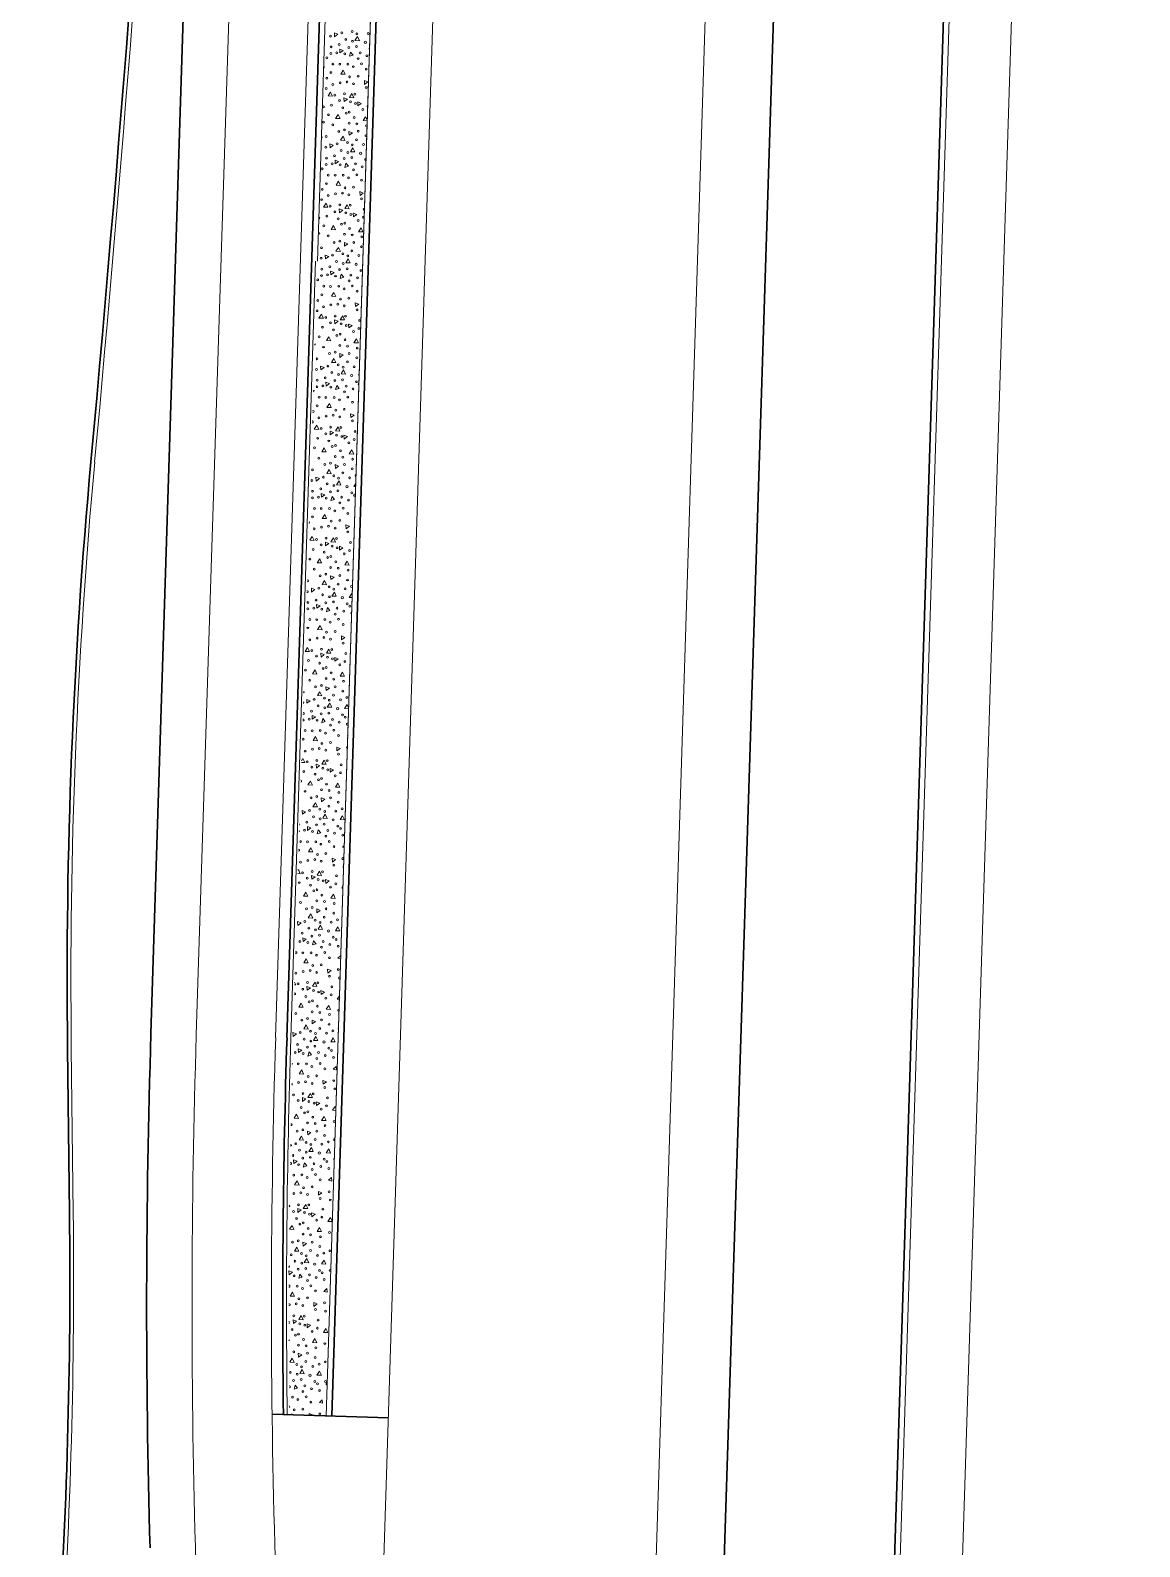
# Model space of a CAD drawing. Extents: x 2536801 to 2538856, y 7112140 to 7131569.
# Drawn here: x 2538014.7 to 2538210.4, y 7125490.5 to 7125757.8 of the extents above; entities that cross this region are included whole.
import ezdxf

# ---------------------------------------------------------------- set-up
doc = ezdxf.new("R2010")
doc.units = 0
doc.header["$LTSCALE"] = 100
doc.header["$MEASUREMENT"] = 0
for name, color, linetype, lineweight in [('D_BOC_FR', 3, 'Continuous', 13), ('D_BOC_RMP', 1, 'Continuous', 13), ('D_CTB_1', 2, 'Continuous', 0), ('D_EOS_ML', 7, 'Continuous', 30), ('D_EOS_RMP', 1, 'Continuous', 30), ('D_EOT_ML', 7, 'Continuous', 13), ('D_EOT_RMP', 1, 'Continuous', 13), ('D_FOC_FR', 3, 'Continuous', 30), ('D_RIPRAP_1', 7, 'Continuous', 0)]:
    doc.layers.add(name, color=color, linetype=linetype, lineweight=lineweight)

msp = doc.modelspace()

# ---------------------------------------------------------------- linework, layer by layer
at = {"layer": 'D_BOC_FR', "lineweight": 0}
msp.add_line((2538022.32, 7125549.28), (2538021.97, 7125578.4), dxfattribs=at)
for centre, radius, start, end in [((2532012.76, 7126234.27), 6038.67, 354.749744, 357.708706), ((2539021.24, 7125590.25), 999.33, 174.74974, 180.67937), ((2537021.72, 7125537.41), 1000.67, 356.08984, 0.67949)]:
    msp.add_arc(centre, radius, start, end, dxfattribs=at)
at = {"layer": 'D_BOC_RMP', "lineweight": 0}
msp.add_line((2538060.67, 7125580.19), (2538065.04, 7125717.12), dxfattribs=at)
at = {"layer": 'D_BOC_RMP', "lineweight": 0, "extrusion": (0, 0, -1)}
msp.add_arc((-2539543.26, 7125532.96), 1483.33, 359.26037, 1.82493, dxfattribs=at)
at = {"layer": 'D_CTB_1', "linetype": 'Continuous', "lineweight": 0, "ltscale": 0.025}
for p, q in [((2538079.62, 7122710.13), (2538251.41, 7128101.79)), ((2538066.89, 7125513.56), (2538077.35, 7125841.79)), ((2538065.37, 7125717.11), (2538069.03, 7125832.05))]:
    msp.add_line(p, q, dxfattribs=at)
at = {"layer": 'D_EOS_ML'}
for p, q in [((2537858.55, 7116745.35), (2538220.42, 7128102.78)), ((2537888.54, 7116744.4), (2538250.41, 7128101.82)), ((2538067.89, 7125513.53), (2538140.93, 7127805.87))]:
    msp.add_line(p, q, dxfattribs=at)
at = {"layer": 'D_EOS_RMP'}
for p, q in [((2538060.01, 7125580.21), (2538078.74, 7126168.03)), ((2538036.02, 7125580.98), (2538052.32, 7126092.71)), ((2538077.88, 7125513.21), (2538057.38, 7125513.86))]:
    msp.add_line(p, q, dxfattribs=at)
at = {"layer": 'D_EOS_RMP', "extrusion": (0, 0, -1)}
for radius, start in [(1508, 358.37762), (1484, 359.26037)]:
    msp.add_arc((-2539543.26, 7125532.96), radius, start, 1.82493, dxfattribs=at)
at = {"layer": 'D_EOT_ML'}
for p, q in [((2538066.91, 7125168.89), (2538160.45, 7128104.69)), ((2537846.56, 7116745.74), (2538208.43, 7128103.16)), ((2537900.53, 7116744.02), (2538262.4, 7128101.44))]:
    msp.add_line(p, q, dxfattribs=at)
at = {"layer": 'D_EOT_RMP'}
for p, q in [((2538044.02, 7125580.72), (2538062.75, 7126168.69)), ((2538058.01, 7125580.28), (2538076.74, 7126168.24)), ((2538043.86, 7125490.49), (2538052.6, 7125181.76)), ((2538057.85, 7125490.88), (2538066.6, 7125182.15))]:
    msp.add_line(p, q, dxfattribs=at)
at = {"layer": 'D_EOT_RMP', "extrusion": (0, 0, -1)}
for radius in [1500, 1486]:
    msp.add_arc((-2539543.26, 7125532.96), radius, 358.37762, 1.82493, dxfattribs=at)
at = {"layer": 'D_FOC_FR'}
msp.add_line((2538021.65, 7125549.27), (2538021.31, 7125578.39), dxfattribs=at)
for centre, radius, start, end in [((2532012.76, 7126234.27), 6038, 354.749744, 358.175031), ((2539021.24, 7125590.25), 1000, 174.74974, 180.67937), ((2537021.72, 7125537.41), 1000, 356.08984, 0.67949)]:
    msp.add_arc(centre, radius, start, end, dxfattribs=at)
at = {"layer": 'D_RIPRAP_1', "color": 7, "linetype": 'Continuous', "lineweight": 0}
for p, q in [((2538070.6, 7125633.42), (2538070.71, 7125633.53)), ((2538070.71, 7125633.39), (2538070.6, 7125633.42)), ((2538069.78, 7125613.83), (2538070.09, 7125614.13)), ((2538070.08, 7125613.76), (2538069.78, 7125613.83)), ((2538068.97, 7125594.25), (2538069.48, 7125594.73)), ((2538069.46, 7125594.14), (2538068.97, 7125594.25)), ((2538068.16, 7125574.66), (2538068.67, 7125575.16)), ((2538068.74, 7125574.53), (2538068.16, 7125574.66)), ((2538068.67, 7125575.16), (2538068.74, 7125574.53)), ((2538067.34, 7125555.08), (2538067.86, 7125555.57)), ((2538067.92, 7125554.94), (2538067.34, 7125555.08)), ((2538067.86, 7125555.57), (2538067.92, 7125554.94)), ((2538066.53, 7125535.49), (2538067.05, 7125535.99)), ((2538067.11, 7125535.36), (2538066.53, 7125535.49)), ((2538067.05, 7125535.99), (2538067.11, 7125535.36)), ((2538065.72, 7125515.91), (2538066.24, 7125516.4)), ((2538066.3, 7125515.77), (2538065.72, 7125515.91)), ((2538066.24, 7125516.4), (2538066.3, 7125515.77))]:
    msp.add_line(p, q, dxfattribs=at)
at = {"layer": 'D_RIPRAP_1', "color": 7, "lineweight": 0, "flags": 128}
msp.add_lwpolyline([(2538060.38, 7125513.77), (2538066.89, 7125513.56), (2538077.35, 7125841.79), (2538087.73, 7126167.74), (2538079.74, 7126168)], dxfattribs=at)
at = {"layer": 'D_RIPRAP_1', "color": 7, "linetype": 'Continuous', "lineweight": 0, "flags": 128}
for points in [[(2538068.41, 7125756.71), (2538068.38, 7125757.38), (2538068.99, 7125757.14)], [(2538072.78, 7125756), (2538072, 7125756.03), (2538072.44, 7125756.72)], [(2538069.34, 7125753.87), (2538069.31, 7125754.54), (2538069.92, 7125754.3)], [(2538071.65, 7125753.46), (2538071.01, 7125753.25), (2538071.22, 7125754)], [(2538070.25, 7125750.08), (2538069.48, 7125750.12), (2538069.92, 7125750.81)], [(2538073.7, 7125748.3), (2538073.67, 7125748.97), (2538074.28, 7125748.73)], [(2538068.05, 7125746.23), (2538067.27, 7125746.26), (2538067.71, 7125746.95)], [(2538070.07, 7125745.27), (2538070.03, 7125745.94), (2538070.65, 7125745.7)], [(2538071.79, 7125745.95), (2538071.01, 7125745.98), (2538071.45, 7125746.67)], [(2538069.37, 7125742.26), (2538068.59, 7125742.29), (2538069.03, 7125742.98)], [(2538072.53, 7125744.53), (2538072.49, 7125745.2), (2538073.11, 7125744.95)], [(2538067.6, 7125737.13), (2538067.56, 7125737.8), (2538068.18, 7125737.56)], [(2538070.23, 7125738.42), (2538069.46, 7125738.45), (2538069.89, 7125739.15)], [(2538070.98, 7125739.34), (2538070.94, 7125740.01), (2538071.56, 7125739.77)], [(2538068.53, 7125734.29), (2538068.49, 7125734.96), (2538069.11, 7125734.71)], [(2538071.96, 7125736.41), (2538071.19, 7125736.44), (2538071.63, 7125737.14)], [(2538070.83, 7125733.88), (2538070.2, 7125733.67), (2538070.4, 7125734.41)], [(2538069.44, 7125730.5), (2538068.66, 7125730.53), (2538069.1, 7125731.22)], [(2538067.24, 7125726.64), (2538066.46, 7125726.67), (2538066.9, 7125727.37)], [(2538070.98, 7125726.36), (2538070.2, 7125726.4), (2538070.64, 7125727.09)], [(2538072.89, 7125728.72), (2538072.85, 7125729.39), (2538073.47, 7125729.14)], [(2538069.26, 7125725.68), (2538069.22, 7125726.35), (2538069.84, 7125726.11)], [(2538071.72, 7125724.94), (2538071.68, 7125725.61), (2538072.3, 7125725.37)], [(2538068.56, 7125722.67), (2538067.78, 7125722.7), (2538068.22, 7125723.4)], [(2538073.4, 7125722.3), (2538072.62, 7125722.33), (2538073.06, 7125723.03)], [(2538069.42, 7125718.84), (2538068.64, 7125718.87), (2538069.08, 7125719.56)], [(2538070.16, 7125719.76), (2538070.13, 7125720.43), (2538070.74, 7125720.19)], [(2538066.79, 7125717.54), (2538066.75, 7125718.21), (2538067.37, 7125717.97)], [(2538071.15, 7125716.83), (2538070.37, 7125716.86), (2538070.81, 7125717.55)], [(2538067.72, 7125714.7), (2538067.68, 7125715.37), (2538068.3, 7125715.13)], [(2538070.02, 7125714.29), (2538069.39, 7125714.08), (2538069.59, 7125714.83)], [(2538068.63, 7125710.91), (2538067.85, 7125710.95), (2538068.29, 7125711.64)], [(2538072.08, 7125709.13), (2538072.04, 7125709.8), (2538072.66, 7125709.56)], [(2538066.42, 7125707.06), (2538065.65, 7125707.09), (2538066.09, 7125707.78)], [(2538068.44, 7125706.1), (2538068.41, 7125706.77), (2538069.02, 7125706.53)], [(2538070.17, 7125706.78), (2538069.39, 7125706.81), (2538069.83, 7125707.5)], [(2538070.9, 7125705.36), (2538070.87, 7125706.03), (2538071.48, 7125705.78)], [(2538067.74, 7125703.09), (2538066.97, 7125703.12), (2538067.4, 7125703.81)], [(2538072.59, 7125702.71), (2538071.81, 7125702.75), (2538072.25, 7125703.44)], [(2538069.35, 7125700.17), (2538069.31, 7125700.84), (2538069.93, 7125700.6)], [(2538065.97, 7125697.96), (2538065.94, 7125698.63), (2538066.55, 7125698.39)], [(2538068.61, 7125699.25), (2538067.83, 7125699.28), (2538068.27, 7125699.98)], [(2538070.34, 7125697.24), (2538069.56, 7125697.27), (2538070, 7125697.97)], [(2538066.9, 7125695.12), (2538066.87, 7125695.79), (2538067.48, 7125695.54)], [(2538069.21, 7125694.71), (2538068.57, 7125694.5), (2538068.78, 7125695.24)], [(2538067.82, 7125691.33), (2538067.04, 7125691.36), (2538067.48, 7125692.05)], [(2538071.26, 7125689.55), (2538071.23, 7125690.22), (2538071.84, 7125689.97)], [(2538065.61, 7125687.47), (2538064.83, 7125687.5), (2538065.27, 7125688.2)], [(2538067.63, 7125686.51), (2538067.6, 7125687.18), (2538068.21, 7125686.94)], [(2538069.35, 7125687.19), (2538068.58, 7125687.22), (2538069.02, 7125687.92)], [(2538066.93, 7125683.5), (2538066.15, 7125683.53), (2538066.59, 7125684.23)], [(2538070.09, 7125685.77), (2538070.05, 7125686.44), (2538070.67, 7125686.2)], [(2538071.77, 7125683.13), (2538071, 7125683.16), (2538071.44, 7125683.86)], [(2538065.16, 7125678.37), (2538065.12, 7125679.04), (2538065.74, 7125678.8)], [(2538067.79, 7125679.66), (2538067.02, 7125679.7), (2538067.46, 7125680.39)], [(2538068.54, 7125680.59), (2538068.5, 7125681.26), (2538069.12, 7125681.02)], [(2538066.09, 7125675.53), (2538066.05, 7125676.2), (2538066.67, 7125675.96)], [(2538069.53, 7125677.66), (2538068.75, 7125677.69), (2538069.19, 7125678.38)], [(2538068.4, 7125675.12), (2538067.76, 7125674.91), (2538067.97, 7125675.66)], [(2538067, 7125671.74), (2538066.23, 7125671.78), (2538066.66, 7125672.47)], [(2538064.8, 7125667.89), (2538064.02, 7125667.92), (2538064.46, 7125668.61)], [(2538068.54, 7125667.61), (2538067.76, 7125667.64), (2538068.2, 7125668.33)], [(2538070.45, 7125669.96), (2538070.41, 7125670.63), (2538071.03, 7125670.39)], [(2538066.82, 7125666.93), (2538066.78, 7125667.6), (2538067.4, 7125667.36)], [(2538069.28, 7125666.19), (2538069.24, 7125666.86), (2538069.86, 7125666.61)], [(2538066.12, 7125663.92), (2538065.34, 7125663.95), (2538065.78, 7125664.64)], [(2538070.96, 7125663.54), (2538070.18, 7125663.58), (2538070.62, 7125664.27)], [(2538066.98, 7125660.08), (2538066.2, 7125660.11), (2538066.64, 7125660.81)], [(2538067.72, 7125661), (2538067.69, 7125661.67), (2538068.3, 7125661.43)], [(2538064.35, 7125658.79), (2538064.31, 7125659.46), (2538064.93, 7125659.22)], [(2538068.71, 7125658.07), (2538067.94, 7125658.1), (2538068.37, 7125658.8)], [(2538065.28, 7125655.94), (2538065.24, 7125656.61), (2538065.86, 7125656.37)], [(2538067.58, 7125655.54), (2538066.95, 7125655.33), (2538067.15, 7125656.07)], [(2538066.19, 7125652.16), (2538065.41, 7125652.19), (2538065.85, 7125652.88)], [(2538069.64, 7125650.38), (2538069.6, 7125651.05), (2538070.22, 7125650.8)], [(2538063.99, 7125648.3), (2538063.21, 7125648.33), (2538063.65, 7125649.03)], [(2538066.01, 7125647.34), (2538065.97, 7125648.01), (2538066.59, 7125647.77)], [(2538067.73, 7125648.02), (2538066.95, 7125648.05), (2538067.39, 7125648.75)], [(2538068.47, 7125646.6), (2538068.43, 7125647.27), (2538069.05, 7125647.03)], [(2538065.3, 7125644.33), (2538064.53, 7125644.36), (2538064.97, 7125645.06)], [(2538070.15, 7125643.96), (2538069.37, 7125643.99), (2538069.81, 7125644.69)], [(2538066.91, 7125641.42), (2538066.87, 7125642.09), (2538067.49, 7125641.84)], [(2538063.53, 7125639.2), (2538063.5, 7125639.87), (2538064.11, 7125639.63)], [(2538066.17, 7125640.49), (2538065.39, 7125640.53), (2538065.83, 7125641.22)], [(2538067.9, 7125638.49), (2538067.12, 7125638.52), (2538067.56, 7125639.21)], [(2538064.47, 7125636.36), (2538064.43, 7125637.03), (2538065.05, 7125636.79)], [(2538066.77, 7125635.95), (2538066.13, 7125635.74), (2538066.34, 7125636.49)], [(2538065.38, 7125632.57), (2538064.6, 7125632.6), (2538065.04, 7125633.3)], [(2538068.82, 7125630.79), (2538068.79, 7125631.46), (2538069.4, 7125631.22)], [(2538065.19, 7125627.76), (2538065.16, 7125628.43), (2538065.77, 7125628.19)], [(2538066.91, 7125628.44), (2538066.14, 7125628.47), (2538066.58, 7125629.16)], [(2538064.49, 7125624.75), (2538063.71, 7125624.78), (2538064.15, 7125625.47)], [(2538067.65, 7125627.02), (2538067.62, 7125627.69), (2538068.23, 7125627.44)], [(2538069.34, 7125624.37), (2538068.56, 7125624.41), (2538069, 7125625.1)], [(2538062.72, 7125619.62), (2538062.69, 7125620.29), (2538063.3, 7125620.05)], [(2538065.36, 7125620.91), (2538064.58, 7125620.94), (2538065.02, 7125621.64)], [(2538066.1, 7125621.83), (2538066.06, 7125622.5), (2538066.68, 7125622.26)], [(2538063.65, 7125616.77), (2538063.62, 7125617.44), (2538064.23, 7125617.2)], [(2538067.09, 7125618.9), (2538066.31, 7125618.93), (2538066.75, 7125619.63)], [(2538070.14, 7125618.64), (2538069.36, 7125618.67), (2538069.8, 7125619.36)], [(2538065.96, 7125616.37), (2538065.32, 7125616.15), (2538065.53, 7125616.9)], [(2538064.56, 7125612.99), (2538063.79, 7125613.02), (2538064.23, 7125613.71)], [(2538068.01, 7125611.2), (2538067.97, 7125611.88), (2538068.59, 7125611.63)], [(2538066.1, 7125608.85), (2538065.32, 7125608.88), (2538065.76, 7125609.58)], [(2538064.38, 7125608.17), (2538064.34, 7125608.84), (2538064.96, 7125608.6)], [(2538066.84, 7125607.43), (2538066.8, 7125608.1), (2538067.42, 7125607.86)], [(2538063.68, 7125605.16), (2538062.9, 7125605.19), (2538063.34, 7125605.89)], [(2538068.52, 7125604.79), (2538067.75, 7125604.82), (2538068.19, 7125605.51)], [(2538064.54, 7125601.32), (2538063.76, 7125601.36), (2538064.2, 7125602.05)], [(2538065.29, 7125602.25), (2538065.25, 7125602.92), (2538065.87, 7125602.67)], [(2538061.91, 7125600.03), (2538061.87, 7125600.7), (2538062.49, 7125600.46)], [(2538066.27, 7125599.31), (2538065.5, 7125599.35), (2538065.94, 7125600.04)], [(2538069.32, 7125599.05), (2538068.54, 7125599.08), (2538068.98, 7125599.78)], [(2538062.84, 7125597.19), (2538062.8, 7125597.86), (2538063.42, 7125597.62)], [(2538065.14, 7125596.78), (2538064.51, 7125596.57), (2538064.71, 7125597.32)], [(2538063.75, 7125593.4), (2538062.97, 7125593.43), (2538063.41, 7125594.13)], [(2538067.2, 7125591.62), (2538067.16, 7125592.29), (2538067.78, 7125592.05)], [(2538063.57, 7125588.59), (2538063.53, 7125589.26), (2538064.15, 7125589.02)], [(2538065.29, 7125589.27), (2538064.51, 7125589.3), (2538064.95, 7125589.99)], [(2538066.03, 7125587.85), (2538065.99, 7125588.52), (2538066.61, 7125588.27)], [(2538062.87, 7125585.58), (2538062.09, 7125585.61), (2538062.53, 7125586.3)], [(2538067.71, 7125585.2), (2538066.93, 7125585.24), (2538067.37, 7125585.93)], [(2538063.73, 7125581.74), (2538062.95, 7125581.77), (2538063.39, 7125582.47)], [(2538064.47, 7125582.66), (2538064.44, 7125583.33), (2538065.05, 7125583.09)], [(2538061.1, 7125580.45), (2538061.06, 7125581.12), (2538061.68, 7125580.88)], [(2538065.46, 7125579.73), (2538064.68, 7125579.76), (2538065.12, 7125580.46)], [(2538068.51, 7125579.47), (2538067.73, 7125579.5), (2538068.17, 7125580.19)], [(2538062.03, 7125577.6), (2538061.99, 7125578.27), (2538062.61, 7125578.03)], [(2538064.33, 7125577.2), (2538063.7, 7125576.98), (2538063.9, 7125577.73)], [(2538062.94, 7125573.82), (2538062.16, 7125573.85), (2538062.6, 7125574.54)], [(2538066.39, 7125572.03), (2538066.35, 7125572.7), (2538066.97, 7125572.46)], [(2538062.75, 7125569), (2538062.72, 7125569.67), (2538063.33, 7125569.43)], [(2538064.48, 7125569.68), (2538063.7, 7125569.71), (2538064.14, 7125570.41)], [(2538062.05, 7125565.99), (2538061.28, 7125566.02), (2538061.71, 7125566.72)], [(2538065.21, 7125568.26), (2538065.18, 7125568.93), (2538065.79, 7125568.69)], [(2538063.66, 7125563.08), (2538063.62, 7125563.75), (2538064.24, 7125563.5)], [(2538066.9, 7125565.62), (2538066.12, 7125565.65), (2538066.56, 7125566.34)], [(2538062.92, 7125562.15), (2538062.14, 7125562.19), (2538062.58, 7125562.88)], [(2538061.21, 7125558.02), (2538061.18, 7125558.69), (2538061.79, 7125558.45)], [(2538064.65, 7125560.14), (2538063.87, 7125560.18), (2538064.31, 7125560.87)], [(2538067.7, 7125559.88), (2538066.92, 7125559.91), (2538067.36, 7125560.61)], [(2538063.52, 7125557.61), (2538062.88, 7125557.4), (2538063.09, 7125558.15)], [(2538062.13, 7125554.23), (2538061.35, 7125554.26), (2538061.79, 7125554.96)], [(2538065.57, 7125552.45), (2538065.54, 7125553.12), (2538066.15, 7125552.88)], [(2538063.66, 7125550.1), (2538062.89, 7125550.13), (2538063.32, 7125550.82)], [(2538061.94, 7125549.42), (2538061.91, 7125550.09), (2538062.52, 7125549.85)], [(2538064.4, 7125548.67), (2538064.36, 7125549.34), (2538064.98, 7125549.1)], [(2538061.24, 7125546.41), (2538060.46, 7125546.44), (2538060.9, 7125547.13)], [(2538066.08, 7125546.03), (2538065.31, 7125546.07), (2538065.75, 7125546.76)], [(2538062.1, 7125542.57), (2538061.33, 7125542.6), (2538061.77, 7125543.3)], [(2538062.85, 7125543.49), (2538062.81, 7125544.16), (2538063.43, 7125543.92)], [(2538063.84, 7125540.56), (2538063.06, 7125540.59), (2538063.5, 7125541.29)], [(2538066.88, 7125540.3), (2538066.11, 7125540.33), (2538066.55, 7125541.02)], [(2538060.4, 7125538.43), (2538060.36, 7125539.1), (2538060.98, 7125538.86)], [(2538062.71, 7125538.03), (2538062.07, 7125537.81), (2538062.28, 7125538.56)], [(2538061.31, 7125534.65), (2538060.54, 7125534.68), (2538060.97, 7125535.37)], [(2538064.76, 7125532.86), (2538064.72, 7125533.53), (2538065.34, 7125533.29)], [(2538061.13, 7125529.83), (2538061.09, 7125530.5), (2538061.71, 7125530.26)], [(2538062.85, 7125530.51), (2538062.07, 7125530.54), (2538062.51, 7125531.24)], [(2538063.59, 7125529.09), (2538063.55, 7125529.76), (2538064.17, 7125529.52)], [(2538065.27, 7125526.45), (2538064.49, 7125526.48), (2538064.93, 7125527.17)], [(2538067.2, 7125528.23), (2538066.43, 7125528.26), (2538066.86, 7125528.95)], [(2538061.29, 7125522.98), (2538060.51, 7125523.02), (2538060.95, 7125523.71)], [(2538062.03, 7125523.91), (2538062, 7125524.58), (2538062.61, 7125524.33)], [(2538063.02, 7125520.97), (2538062.25, 7125521.01), (2538062.68, 7125521.7)], [(2538066.07, 7125520.71), (2538065.29, 7125520.74), (2538065.73, 7125521.44)], [(2538061.89, 7125518.44), (2538061.26, 7125518.23), (2538061.46, 7125518.98)]]:
    msp.add_lwpolyline(points, close=True, dxfattribs=at)
for points in [[(2538074.16, 7125741.89), (2538073.44, 7125741.92), (2538073.88, 7125742.61), (2538074.17, 7125741.98)], [(2538066.08, 7125739.23), (2538066.22, 7125738.93), (2538066.07, 7125738.93)], [(2538072.73, 7125697), (2538072.61, 7125697.01), (2538072.74, 7125697.22)], [(2538072.11, 7125677.41), (2538071.8, 7125677.42), (2538072.13, 7125677.95)], [(2538071.49, 7125657.82), (2538070.98, 7125657.84), (2538071.42, 7125658.53), (2538071.5, 7125658.36)], [(2538070.86, 7125638.23), (2538070.17, 7125638.25), (2538070.61, 7125638.95), (2538070.87, 7125638.4)], [(2538062.56, 7125629.01), (2538062.83, 7125629.44), (2538063.17, 7125628.72), (2538062.55, 7125628.74)], [(2538061.95, 7125609.74), (2538062.02, 7125609.86), (2538062.36, 7125609.13), (2538061.93, 7125609.15)], [(2538069.85, 7125606.59), (2538069.68, 7125606.6), (2538069.86, 7125606.89)], [(2538061.32, 7125590.03), (2538061.55, 7125589.55), (2538061.31, 7125589.56)], [(2538069.23, 7125587), (2538068.86, 7125587.01), (2538069.25, 7125587.62)], [(2538068.6, 7125567.4), (2538068.05, 7125567.43), (2538068.49, 7125568.12), (2538068.62, 7125567.85)], [(2538060.63, 7125561.38), (2538060.86, 7125561.29), (2538060.62, 7125561.11)], [(2538067.98, 7125547.81), (2538067.24, 7125547.84), (2538067.68, 7125548.54), (2538067.98, 7125547.88)], [(2538060.35, 7125526.98), (2538060.43, 7125526.82), (2538060.35, 7125526.82)], [(2538060.38, 7125515.33), (2538060.5, 7125515.06), (2538060.38, 7125515.07)], [(2538063.93, 7125513.65), (2538063.91, 7125513.95), (2538064.53, 7125513.71), (2538064.43, 7125513.64)]]:
    msp.add_lwpolyline(points, dxfattribs=at)
at = {"layer": 'D_RIPRAP_1', "color": 7, "linetype": 'Continuous', "lineweight": 0}
for centre, radius in [((2538067.66, 7125756.81), 0.163), ((2538069.67, 7125757.39), 0.163), ((2538070.36, 7125756.24), 0.163), ((2538071.49, 7125757.62), 0.163), ((2538072.35, 7125757.22), 0.163), ((2538074.31, 7125757.29), 0.163), ((2538067.74, 7125753.75), 0.163), ((2538067.78, 7125754.9), 0.163), ((2538068.79, 7125753.88), 0.163), ((2538069.2, 7125755.32), 0.163), ((2538070.19, 7125753.7), 0.163), ((2538070.91, 7125754.82), 0.163), ((2538071.55, 7125755.9), 0.163), ((2538072.25, 7125754.98), 0.163), ((2538072.9, 7125753.86), 0.163), ((2538073.84, 7125755.73), 0.199), ((2538067.05, 7125753), 0.163), ((2538068.11, 7125751.89), 0.163), ((2538069.31, 7125751.85), 0.163), ((2538070.76, 7125751.87), 0.163), ((2538071.7, 7125751.43), 0.163), ((2538072.57, 7125752.84), 0.163), ((2538073.16, 7125751.93), 0.163), ((2538073.99, 7125751.01), 0.163), ((2538074.09, 7125753.36), 0.163), ((2538067.05, 7125749.38), 0.163), ((2538067.76, 7125750.38), 0.163), ((2538068.09, 7125748.27), 0.163), ((2538069.37, 7125748.59), 0.163), ((2538070.59, 7125748.73), 0.163), ((2538071.06, 7125749.63), 0.163), ((2538071.74, 7125748.42), 0.163), ((2538072.56, 7125749.77), 0.163), ((2538066.93, 7125747.57), 0.163), ((2538068.46, 7125746.4), 0.163), ((2538069.28, 7125745.44), 0.163), ((2538070.15, 7125746.63), 0.163), ((2538071.97, 7125746.58), 0.163), ((2538073.98, 7125747.73), 0.163), ((2538066.43, 7125744.35), 0.163), ((2538067.31, 7125742.96), 0.163), ((2538067.87, 7125744.65), 0.163), ((2538069.84, 7125744.18), 0.163), ((2538070.43, 7125743.22), 0.163), ((2538070.99, 7125743.42), 0.163), ((2538071.2, 7125745.23), 0.163), ((2538072.1, 7125744.96), 0.163), ((2538073.37, 7125743.89), 0.163), ((2538066.43, 7125741.63), 0.163), ((2538068.07, 7125741.17), 0.163), ((2538070.13, 7125740.27), 0.163), ((2538070.97, 7125741.46), 0.163), ((2538071.86, 7125742.46), 0.163), ((2538072.31, 7125741.33), 0.163), ((2538072.58, 7125740.03), 0.163), ((2538066.93, 7125739.1), 0.163), ((2538068.86, 7125737.81), 0.163), ((2538069.13, 7125740.02), 0.163), ((2538070.68, 7125738.04), 0.163), ((2538071.53, 7125737.63), 0.163), ((2538072.28, 7125738.55), 0.163), ((2538073.5, 7125737.7), 0.163), ((2538066.85, 7125737.22), 0.163), ((2538066.97, 7125735.32), 0.163), ((2538068.39, 7125735.73), 0.163), ((2538069.55, 7125736.66), 0.163), ((2538070.1, 7125735.24), 0.163), ((2538070.73, 7125736.31), 0.163), ((2538071.44, 7125735.39), 0.163), ((2538073.02, 7125736.15), 0.199), ((2538066.24, 7125733.42), 0.163), ((2538066.93, 7125734.17), 0.163), ((2538067.29, 7125732.3), 0.163), ((2538067.98, 7125734.3), 0.163), ((2538068.5, 7125732.27), 0.163), ((2538069.38, 7125734.11), 0.163), ((2538069.94, 7125732.28), 0.163), ((2538071.76, 7125733.25), 0.163), ((2538072.08, 7125734.28), 0.163), ((2538072.35, 7125732.35), 0.163), ((2538073.27, 7125733.78), 0.163), ((2538066.24, 7125729.79), 0.163), ((2538066.95, 7125730.8), 0.163), ((2538070.24, 7125730.05), 0.163), ((2538070.88, 7125731.84), 0.163), ((2538071.74, 7125730.19), 0.163), ((2538073.17, 7125731.42), 0.163), ((2538066.12, 7125727.98), 0.163), ((2538067.27, 7125728.69), 0.163), ((2538067.65, 7125726.82), 0.163), ((2538068.56, 7125729), 0.163), ((2538069.33, 7125727.05), 0.163), ((2538069.78, 7125729.15), 0.163), ((2538070.93, 7125728.84), 0.163), ((2538071.16, 7125726.99), 0.163), ((2538073.17, 7125728.14), 0.163), ((2538067.06, 7125725.07), 0.163), ((2538068.47, 7125725.85), 0.163), ((2538069.02, 7125724.6), 0.163), ((2538070.39, 7125725.64), 0.163), ((2538071.28, 7125725.37), 0.163), ((2538072.56, 7125724.3), 0.163), ((2538066.5, 7125723.38), 0.163), ((2538067.26, 7125721.58), 0.163), ((2538069.62, 7125723.64), 0.163), ((2538070.15, 7125721.87), 0.163), ((2538070.18, 7125723.83), 0.163), ((2538071.05, 7125722.87), 0.163), ((2538071.5, 7125721.75), 0.163), ((2538073.21, 7125721.4), 0.163), ((2538066.11, 7125719.51), 0.163), ((2538068.31, 7125720.44), 0.163), ((2538069.32, 7125720.68), 0.163), ((2538071.47, 7125718.97), 0.163), ((2538071.77, 7125720.45), 0.163), ((2538073.12, 7125719.68), 0.163), ((2538066.04, 7125717.64), 0.163), ((2538067.57, 7125716.15), 0.163), ((2538068.05, 7125718.22), 0.163), ((2538068.73, 7125717.07), 0.163), ((2538069.87, 7125718.45), 0.163), ((2538069.92, 7125716.73), 0.163), ((2538070.72, 7125718.05), 0.163), ((2538072.21, 7125716.56), 0.199), ((2538072.69, 7125718.12), 0.163), ((2538066.11, 7125714.58), 0.163), ((2538066.15, 7125715.73), 0.163), ((2538067.17, 7125714.71), 0.163), ((2538068.56, 7125714.52), 0.163), ((2538069.29, 7125715.65), 0.163), ((2538070.63, 7125715.81), 0.163), ((2538070.95, 7125713.67), 0.163), ((2538071.27, 7125714.69), 0.163), ((2538072.46, 7125714.19), 0.163), ((2538073.05, 7125715.47), 0.163), ((2538066.14, 7125711.21), 0.163), ((2538066.48, 7125712.72), 0.163), ((2538067.69, 7125712.68), 0.163), ((2538069.13, 7125712.7), 0.163), ((2538070.07, 7125712.26), 0.163), ((2538071.53, 7125712.76), 0.163), ((2538072.36, 7125711.84), 0.163), ((2538065.31, 7125708.4), 0.163), ((2538065.42, 7125710.21), 0.163), ((2538066.46, 7125709.1), 0.163), ((2538067.75, 7125709.42), 0.163), ((2538068.96, 7125709.56), 0.163), ((2538069.43, 7125710.46), 0.163), ((2538070.12, 7125709.25), 0.163), ((2538070.93, 7125710.6), 0.163), ((2538072.36, 7125708.56), 0.163), ((2538066.25, 7125705.48), 0.163), ((2538066.84, 7125707.23), 0.163), ((2538067.66, 7125706.27), 0.163), ((2538068.52, 7125707.46), 0.163), ((2538069.57, 7125706.06), 0.163), ((2538070.34, 7125707.41), 0.163), ((2538070.47, 7125705.79), 0.163), ((2538072.67, 7125705.28), 0.163), ((2538072.82, 7125706.7), 0.163), ((2538065.68, 7125703.79), 0.163), ((2538068.21, 7125705.01), 0.163), ((2538068.81, 7125704.05), 0.163), ((2538069.37, 7125704.24), 0.163), ((2538070.24, 7125703.29), 0.163), ((2538071.74, 7125704.72), 0.163), ((2538065.3, 7125699.93), 0.163), ((2538066.44, 7125702), 0.163), ((2538067.5, 7125700.85), 0.163), ((2538068.51, 7125701.1), 0.163), ((2538069.34, 7125702.29), 0.163), ((2538070.69, 7125702.16), 0.163), ((2538070.96, 7125700.86), 0.163), ((2538072.31, 7125700.09), 0.163), ((2538072.4, 7125701.82), 0.163), ((2538065.22, 7125698.05), 0.163), ((2538067.23, 7125698.64), 0.163), ((2538067.92, 7125697.49), 0.163), ((2538069.06, 7125698.87), 0.163), ((2538069.91, 7125698.46), 0.163), ((2538070.66, 7125699.38), 0.163), ((2538071.87, 7125698.53), 0.163), ((2538065.3, 7125695), 0.163), ((2538065.34, 7125696.15), 0.163), ((2538066.35, 7125695.13), 0.163), ((2538066.76, 7125696.56), 0.163), ((2538067.75, 7125694.94), 0.163), ((2538068.47, 7125696.07), 0.163), ((2538069.11, 7125697.14), 0.163), ((2538069.81, 7125696.22), 0.163), ((2538070.46, 7125695.11), 0.163), ((2538071.4, 7125696.98), 0.199), ((2538071.65, 7125694.61), 0.163), ((2538072.24, 7125695.88), 0.163), ((2538065.67, 7125693.13), 0.163), ((2538066.88, 7125693.1), 0.163), ((2538068.32, 7125693.11), 0.163), ((2538069.26, 7125692.67), 0.163), ((2538070.14, 7125694.08), 0.163), ((2538070.72, 7125693.18), 0.163), ((2538071.55, 7125692.25), 0.163), ((2538065.32, 7125691.63), 0.163), ((2538065.65, 7125689.52), 0.163), ((2538066.93, 7125689.83), 0.163), ((2538068.15, 7125689.97), 0.163), ((2538068.62, 7125690.88), 0.163), ((2538069.3, 7125689.67), 0.163), ((2538070.12, 7125691.02), 0.163), ((2538066.02, 7125687.65), 0.163), ((2538066.85, 7125686.68), 0.163), ((2538067.71, 7125687.88), 0.163), ((2538069.53, 7125687.82), 0.163), ((2538071.54, 7125688.97), 0.163), ((2538072.01, 7125687.12), 0.163), ((2538064.87, 7125684.21), 0.163), ((2538065.43, 7125685.9), 0.163), ((2538067.4, 7125685.43), 0.163), ((2538067.99, 7125684.47), 0.163), ((2538068.55, 7125684.66), 0.163), ((2538068.76, 7125686.47), 0.163), ((2538069.66, 7125686.2), 0.163), ((2538070.93, 7125685.13), 0.163), ((2538071.86, 7125685.7), 0.163), ((2538065.63, 7125682.41), 0.163), ((2538066.69, 7125681.27), 0.163), ((2538067.69, 7125681.51), 0.163), ((2538068.53, 7125682.7), 0.163), ((2538069.42, 7125683.7), 0.163), ((2538069.87, 7125682.58), 0.163), ((2538070.14, 7125681.27), 0.163), ((2538071.59, 7125682.23), 0.163), ((2538064.49, 7125680.34), 0.163), ((2538066.42, 7125679.05), 0.163), ((2538068.24, 7125679.28), 0.163), ((2538069.09, 7125678.88), 0.163), ((2538069.85, 7125679.8), 0.163), ((2538071.06, 7125678.95), 0.163), ((2538071.49, 7125680.51), 0.163), ((2538064.41, 7125678.47), 0.163), ((2538064.53, 7125676.56), 0.163), ((2538065.95, 7125676.98), 0.163), ((2538067.11, 7125677.9), 0.163), ((2538067.66, 7125676.48), 0.163), ((2538068.29, 7125677.56), 0.163), ((2538069, 7125676.64), 0.163), ((2538070.59, 7125677.39), 0.199), ((2538071.43, 7125676.3), 0.163), ((2538064.49, 7125675.41), 0.163), ((2538064.86, 7125673.55), 0.163), ((2538065.54, 7125675.54), 0.163), ((2538066.06, 7125673.51), 0.163), ((2538066.94, 7125675.35), 0.163), ((2538067.51, 7125673.53), 0.163), ((2538069.32, 7125674.5), 0.163), ((2538069.65, 7125675.52), 0.163), ((2538069.91, 7125673.59), 0.163), ((2538070.83, 7125675.02), 0.163), ((2538064.51, 7125672.04), 0.163), ((2538067.8, 7125671.29), 0.163), ((2538068.44, 7125673.09), 0.163), ((2538069.3, 7125671.43), 0.163), ((2538070.74, 7125672.67), 0.163), ((2538064.83, 7125669.93), 0.163), ((2538065.21, 7125668.06), 0.163), ((2538066.12, 7125670.25), 0.163), ((2538066.9, 7125668.29), 0.163), ((2538067.34, 7125670.39), 0.163), ((2538068.49, 7125670.08), 0.163), ((2538068.72, 7125668.24), 0.163), ((2538070.73, 7125669.39), 0.163), ((2538064.62, 7125666.31), 0.163), ((2538066.03, 7125667.1), 0.163), ((2538066.59, 7125665.84), 0.163), ((2538067.95, 7125666.89), 0.163), ((2538068.84, 7125666.62), 0.163), ((2538070.12, 7125665.55), 0.163), ((2538071.05, 7125666.11), 0.163), ((2538071.19, 7125667.53), 0.163), ((2538064.06, 7125664.62), 0.163), ((2538064.82, 7125662.83), 0.163), ((2538067.18, 7125664.88), 0.163), ((2538067.71, 7125663.12), 0.163), ((2538067.74, 7125665.07), 0.163), ((2538068.61, 7125664.12), 0.163), ((2538069.06, 7125662.99), 0.163), ((2538070.77, 7125662.65), 0.163), ((2538065.87, 7125661.68), 0.163), ((2538066.88, 7125661.93), 0.163), ((2538069.03, 7125660.21), 0.163), ((2538069.33, 7125661.69), 0.163), ((2538070.68, 7125660.92), 0.163), ((2538065.13, 7125657.39), 0.163), ((2538065.61, 7125659.47), 0.163), ((2538066.3, 7125658.32), 0.163), ((2538067.43, 7125659.7), 0.163), ((2538067.48, 7125657.97), 0.163), ((2538068.28, 7125659.29), 0.163), ((2538069.77, 7125657.81), 0.199), ((2538070.25, 7125659.36), 0.163), ((2538071.37, 7125659.77), 0.163), ((2538063.68, 7125655.83), 0.163), ((2538063.71, 7125656.98), 0.163), ((2538064.73, 7125655.96), 0.163), ((2538066.13, 7125655.77), 0.163), ((2538066.85, 7125656.9), 0.163), ((2538068.19, 7125657.05), 0.163), ((2538068.51, 7125654.91), 0.163), ((2538068.83, 7125655.94), 0.163), ((2538070.02, 7125655.44), 0.163), ((2538070.61, 7125656.71), 0.163), ((2538071.09, 7125656.3), 0.163), ((2538063.7, 7125652.46), 0.163), ((2538064.04, 7125653.96), 0.163), ((2538065.25, 7125653.93), 0.163), ((2538066.69, 7125653.94), 0.163), ((2538067.63, 7125653.5), 0.163), ((2538068.49, 7125651.85), 0.163), ((2538069.09, 7125654), 0.163), ((2538069.92, 7125653.08), 0.163), ((2538064.02, 7125650.35), 0.163), ((2538065.31, 7125650.66), 0.163), ((2538066.53, 7125650.8), 0.163), ((2538066.99, 7125651.71), 0.163), ((2538067.68, 7125650.5), 0.163), ((2538069.92, 7125649.8), 0.163), ((2538063.81, 7125646.73), 0.163), ((2538064.4, 7125648.47), 0.163), ((2538065.22, 7125647.51), 0.163), ((2538066.08, 7125648.71), 0.163), ((2538067.14, 7125647.3), 0.163), ((2538067.9, 7125648.65), 0.163), ((2538068.03, 7125647.03), 0.163), ((2538070.23, 7125646.53), 0.163), ((2538070.38, 7125647.95), 0.163), ((2538063.25, 7125645.04), 0.163), ((2538065.77, 7125646.26), 0.163), ((2538066.37, 7125645.3), 0.163), ((2538066.93, 7125645.49), 0.163), ((2538067.8, 7125644.53), 0.163), ((2538069.3, 7125645.96), 0.163), ((2538064.01, 7125643.24), 0.163), ((2538065.06, 7125642.1), 0.163), ((2538066.07, 7125642.34), 0.163), ((2538066.9, 7125643.53), 0.163), ((2538068.25, 7125643.41), 0.163), ((2538068.52, 7125642.1), 0.163), ((2538069.87, 7125641.34), 0.163), ((2538069.96, 7125643.06), 0.163), ((2538064.8, 7125639.88), 0.163), ((2538065.48, 7125638.73), 0.163), ((2538066.62, 7125640.11), 0.163), ((2538067.47, 7125639.71), 0.163), ((2538068.22, 7125640.63), 0.163), ((2538069.44, 7125639.78), 0.163), ((2538070.55, 7125640.18), 0.163), ((2538063.92, 7125636.37), 0.163), ((2538064.32, 7125637.81), 0.163), ((2538065.31, 7125636.18), 0.163), ((2538066.04, 7125637.31), 0.163), ((2538066.67, 7125638.39), 0.163), ((2538067.38, 7125637.47), 0.163), ((2538068.02, 7125636.35), 0.163), ((2538068.96, 7125638.22), 0.199), ((2538069.21, 7125635.85), 0.163), ((2538069.8, 7125637.13), 0.163), ((2538070.28, 7125636.72), 0.163), ((2538063.23, 7125634.38), 0.163), ((2538064.44, 7125634.34), 0.163), ((2538065.88, 7125634.36), 0.163), ((2538066.82, 7125633.92), 0.163), ((2538067.7, 7125635.33), 0.163), ((2538068.28, 7125634.42), 0.163), ((2538069.11, 7125633.5), 0.163), ((2538062.89, 7125632.87), 0.163), ((2538063.21, 7125630.76), 0.163), ((2538064.5, 7125631.08), 0.163), ((2538065.71, 7125631.22), 0.163), ((2538066.18, 7125632.12), 0.163), ((2538066.87, 7125630.91), 0.163), ((2538067.68, 7125632.26), 0.163), ((2538063.58, 7125628.89), 0.163), ((2538064.41, 7125627.93), 0.163), ((2538065.27, 7125629.12), 0.163), ((2538067.09, 7125629.07), 0.163), ((2538069.1, 7125630.22), 0.163), ((2538069.57, 7125628.36), 0.163), ((2538062.99, 7125627.14), 0.163), ((2538064.96, 7125626.67), 0.163), ((2538065.55, 7125625.71), 0.163), ((2538066.11, 7125625.9), 0.163), ((2538066.32, 7125627.72), 0.163), ((2538067.22, 7125627.45), 0.163), ((2538068.49, 7125626.38), 0.163), ((2538069.42, 7125626.94), 0.163), ((2538063.19, 7125623.66), 0.163), ((2538064.25, 7125622.51), 0.163), ((2538065.25, 7125622.76), 0.163), ((2538066.09, 7125623.95), 0.163), ((2538066.98, 7125624.95), 0.163), ((2538067.43, 7125623.82), 0.163), ((2538067.7, 7125622.52), 0.163), ((2538069.15, 7125623.48), 0.163), ((2538063.98, 7125620.3), 0.163), ((2538065.8, 7125620.53), 0.163), ((2538066.66, 7125620.12), 0.163), ((2538067.41, 7125621.04), 0.163), ((2538068.62, 7125620.19), 0.163), ((2538069.06, 7125621.75), 0.163), ((2538069.74, 7125620.6), 0.163), ((2538063.51, 7125618.22), 0.163), ((2538064.67, 7125619.15), 0.163), ((2538065.22, 7125617.73), 0.163), ((2538065.86, 7125618.8), 0.163), ((2538066.56, 7125617.88), 0.163), ((2538068.15, 7125618.64), 0.199), ((2538068.99, 7125617.54), 0.163), ((2538069.47, 7125617.13), 0.163), ((2538062.42, 7125614.79), 0.163), ((2538063.1, 7125616.79), 0.163), ((2538063.62, 7125614.76), 0.163), ((2538064.5, 7125616.6), 0.163), ((2538065.07, 7125614.77), 0.163), ((2538066.88, 7125615.74), 0.163), ((2538067.21, 7125616.77), 0.163), ((2538067.47, 7125614.83), 0.163), ((2538068.4, 7125616.27), 0.163), ((2538069.83, 7125615.92), 0.163), ((2538065.37, 7125612.54), 0.163), ((2538066, 7125614.33), 0.163), ((2538066.87, 7125612.68), 0.163), ((2538068.3, 7125613.91), 0.163), ((2538062.4, 7125611.18), 0.163), ((2538062.77, 7125609.3), 0.163), ((2538063.68, 7125611.49), 0.163), ((2538064.46, 7125609.54), 0.163), ((2538064.9, 7125611.63), 0.163), ((2538066.05, 7125611.33), 0.163), ((2538066.28, 7125609.48), 0.163), ((2538068.29, 7125610.63), 0.163), ((2538062.18, 7125607.56), 0.163), ((2538063.59, 7125608.34), 0.163), ((2538064.15, 7125607.09), 0.163), ((2538065.51, 7125608.13), 0.163), ((2538066.4, 7125607.86), 0.163), ((2538067.68, 7125606.79), 0.163), ((2538068.61, 7125607.36), 0.163), ((2538068.75, 7125608.78), 0.163), ((2538062.38, 7125604.07), 0.163), ((2538064.74, 7125606.13), 0.163), ((2538065.27, 7125604.36), 0.163), ((2538065.3, 7125606.32), 0.163), ((2538066.17, 7125605.36), 0.163), ((2538066.62, 7125604.24), 0.163), ((2538068.34, 7125603.89), 0.163), ((2538063.44, 7125602.93), 0.163), ((2538064.44, 7125603.17), 0.163), ((2538066.59, 7125601.46), 0.163), ((2538066.89, 7125602.93), 0.163), ((2538068.24, 7125602.17), 0.163), ((2538068.93, 7125601.01), 0.163), ((2538062.7, 7125598.64), 0.163), ((2538063.17, 7125600.71), 0.163), ((2538063.86, 7125599.56), 0.163), ((2538064.99, 7125600.94), 0.163), ((2538065.04, 7125599.22), 0.163), ((2538065.84, 7125600.54), 0.163), ((2538067.33, 7125599.05), 0.199), ((2538067.81, 7125600.61), 0.163), ((2538062.29, 7125597.2), 0.163), ((2538063.69, 7125597.01), 0.163), ((2538064.41, 7125598.14), 0.163), ((2538065.75, 7125598.3), 0.163), ((2538066.07, 7125596.16), 0.163), ((2538066.39, 7125597.18), 0.163), ((2538067.58, 7125596.68), 0.163), ((2538068.18, 7125597.96), 0.163), ((2538068.66, 7125597.55), 0.163), ((2538069.02, 7125596.34), 0.163), ((2538062.81, 7125595.17), 0.163), ((2538064.25, 7125595.19), 0.163), ((2538065.19, 7125594.75), 0.163), ((2538066.05, 7125593.09), 0.163), ((2538066.66, 7125595.25), 0.163), ((2538067.48, 7125594.33), 0.163), ((2538061.58, 7125591.59), 0.163), ((2538062.87, 7125591.91), 0.163), ((2538064.09, 7125592.05), 0.163), ((2538064.55, 7125592.95), 0.163), ((2538065.24, 7125591.74), 0.163), ((2538067.48, 7125591.05), 0.163), ((2538069.06, 7125592.23), 0.163), ((2538061.96, 7125589.72), 0.163), ((2538062.78, 7125588.76), 0.163), ((2538063.64, 7125589.95), 0.163), ((2538064.7, 7125588.55), 0.163), ((2538065.47, 7125589.9), 0.163), ((2538065.59, 7125588.28), 0.163), ((2538067.8, 7125587.77), 0.163), ((2538067.94, 7125589.19), 0.163), ((2538063.33, 7125587.5), 0.163), ((2538063.93, 7125586.54), 0.163), ((2538064.49, 7125586.73), 0.163), ((2538065.36, 7125585.78), 0.163), ((2538066.86, 7125587.21), 0.163), ((2538061.57, 7125584.49), 0.163), ((2538062.62, 7125583.34), 0.163), ((2538063.63, 7125583.59), 0.163), ((2538064.46, 7125584.78), 0.163), ((2538065.81, 7125584.65), 0.163), ((2538066.08, 7125583.35), 0.163), ((2538067.43, 7125582.58), 0.163), ((2538067.52, 7125584.31), 0.163), ((2538062.36, 7125581.13), 0.163), ((2538063.04, 7125579.98), 0.163), ((2538064.18, 7125581.36), 0.163), ((2538064.23, 7125579.63), 0.163), ((2538065.03, 7125580.95), 0.163), ((2538065.78, 7125581.87), 0.163), ((2538067, 7125581.02), 0.163), ((2538068.12, 7125581.43), 0.163), ((2538061.48, 7125577.62), 0.163), ((2538061.88, 7125579.05), 0.163), ((2538062.87, 7125577.43), 0.163), ((2538063.6, 7125578.56), 0.163), ((2538064.94, 7125578.71), 0.163), ((2538065.58, 7125577.6), 0.163), ((2538066.52, 7125579.47), 0.199), ((2538066.77, 7125577.1), 0.163), ((2538067.36, 7125578.37), 0.163), ((2538067.84, 7125577.96), 0.163), ((2538062, 7125575.59), 0.163), ((2538063.44, 7125575.6), 0.163), ((2538064.38, 7125575.16), 0.163), ((2538065.26, 7125576.57), 0.163), ((2538065.84, 7125575.66), 0.163), ((2538066.67, 7125574.74), 0.163), ((2538068.2, 7125576.75), 0.163), ((2538062.06, 7125572.32), 0.163), ((2538063.27, 7125572.46), 0.163), ((2538063.74, 7125573.37), 0.163), ((2538064.43, 7125572.16), 0.163), ((2538065.24, 7125573.51), 0.163), ((2538068.25, 7125572.65), 0.163), ((2538061.15, 7125570.13), 0.163), ((2538061.97, 7125569.17), 0.163), ((2538062.83, 7125570.37), 0.163), ((2538063.88, 7125568.96), 0.163), ((2538064.65, 7125570.31), 0.163), ((2538066.67, 7125571.46), 0.163), ((2538067.13, 7125569.61), 0.163), ((2538068.45, 7125571.19), 0.163), ((2538062.52, 7125567.92), 0.163), ((2538063.12, 7125566.96), 0.163), ((2538063.68, 7125567.15), 0.163), ((2538064.78, 7125568.69), 0.163), ((2538066.05, 7125567.62), 0.163), ((2538066.98, 7125568.19), 0.163), ((2538061.81, 7125563.76), 0.163), ((2538062.82, 7125564), 0.163), ((2538063.65, 7125565.19), 0.163), ((2538064.55, 7125566.19), 0.163), ((2538065, 7125565.07), 0.163), ((2538065.27, 7125563.76), 0.163), ((2538066.71, 7125564.72), 0.163), ((2538068.32, 7125565.45), 0.163), ((2538061.54, 7125561.54), 0.163), ((2538063.37, 7125561.77), 0.163), ((2538064.22, 7125561.37), 0.163), ((2538064.97, 7125562.29), 0.163), ((2538066.18, 7125561.44), 0.163), ((2538066.62, 7125563), 0.163), ((2538067.3, 7125561.84), 0.163), ((2538061.07, 7125559.47), 0.163), ((2538062.23, 7125560.39), 0.163), ((2538062.78, 7125558.97), 0.163), ((2538063.42, 7125560.05), 0.163), ((2538064.12, 7125559.13), 0.163), ((2538065.71, 7125559.88), 0.199), ((2538066.55, 7125558.79), 0.163), ((2538067.03, 7125558.38), 0.163), ((2538061.19, 7125556), 0.163), ((2538062.06, 7125557.84), 0.163), ((2538062.63, 7125556.02), 0.163), ((2538063.57, 7125555.58), 0.163), ((2538064.45, 7125556.99), 0.163), ((2538064.77, 7125558.01), 0.163), ((2538065.03, 7125556.08), 0.163), ((2538065.96, 7125557.51), 0.163), ((2538067.39, 7125557.17), 0.163), ((2538062.93, 7125553.78), 0.163), ((2538064.43, 7125553.92), 0.163), ((2538065.86, 7125555.16), 0.163), ((2538067.44, 7125553.06), 0.163), ((2538061.24, 7125552.74), 0.163), ((2538062.02, 7125550.78), 0.163), ((2538062.46, 7125552.88), 0.163), ((2538063.61, 7125552.57), 0.163), ((2538063.84, 7125550.73), 0.163), ((2538065.85, 7125551.88), 0.163), ((2538067.64, 7125551.61), 0.163), ((2538061.16, 7125549.59), 0.163), ((2538061.71, 7125548.33), 0.163), ((2538062.86, 7125547.56), 0.163), ((2538063.07, 7125549.38), 0.163), ((2538063.97, 7125549.11), 0.163), ((2538065.24, 7125548.04), 0.163), ((2538066.17, 7125548.6), 0.163), ((2538066.32, 7125550.02), 0.163), ((2538062.3, 7125547.37), 0.163), ((2538062.84, 7125545.61), 0.163), ((2538063.73, 7125546.61), 0.163), ((2538064.18, 7125545.48), 0.163), ((2538065.9, 7125545.14), 0.163), ((2538067.51, 7125545.87), 0.163), ((2538061, 7125544.17), 0.163), ((2538062, 7125544.42), 0.163), ((2538064.15, 7125542.7), 0.163), ((2538064.45, 7125544.18), 0.163), ((2538065.8, 7125543.41), 0.163), ((2538066.49, 7125542.26), 0.163), ((2538067.59, 7125542.65), 0.163), ((2538060.73, 7125541.96), 0.163), ((2538061.42, 7125540.81), 0.163), ((2538062.55, 7125542.19), 0.163), ((2538062.6, 7125540.46), 0.163), ((2538063.31, 7125539.54), 0.163), ((2538063.4, 7125541.78), 0.163), ((2538064.9, 7125540.3), 0.199), ((2538065.37, 7125541.85), 0.163), ((2538061.25, 7125538.26), 0.163), ((2538061.97, 7125539.39), 0.163), ((2538063.63, 7125537.4), 0.163), ((2538063.96, 7125538.43), 0.163), ((2538065.14, 7125537.92), 0.163), ((2538065.74, 7125539.2), 0.163), ((2538066.22, 7125538.79), 0.163), ((2538066.58, 7125537.58), 0.163), ((2538061.81, 7125536.43), 0.163), ((2538062.11, 7125534.2), 0.163), ((2538062.75, 7125535.99), 0.163), ((2538063.61, 7125534.34), 0.163), ((2538064.22, 7125536.49), 0.163), ((2538065.05, 7125535.57), 0.163), ((2538061.65, 7125533.29), 0.163), ((2538062.8, 7125532.99), 0.163), ((2538065.04, 7125532.29), 0.163), ((2538066.62, 7125533.48), 0.163), ((2538066.82, 7125532.02), 0.163), ((2538061.21, 7125531.2), 0.163), ((2538062.26, 7125529.79), 0.163), ((2538063.03, 7125531.14), 0.163), ((2538063.15, 7125529.52), 0.163), ((2538065.36, 7125529.02), 0.163), ((2538065.5, 7125530.44), 0.163), ((2538060.9, 7125528.75), 0.163), ((2538061.49, 7125527.79), 0.163), ((2538062.05, 7125527.98), 0.163), ((2538062.92, 7125527.02), 0.163), ((2538064.43, 7125528.45), 0.163), ((2538066.69, 7125526.28), 0.163), ((2538061.19, 7125524.83), 0.163), ((2538062.02, 7125526.02), 0.163), ((2538063.37, 7125525.9), 0.163), ((2538063.64, 7125524.59), 0.163), ((2538064.99, 7125523.83), 0.163), ((2538065.08, 7125525.55), 0.163), ((2538060.6, 7125521.22), 0.163), ((2538061.74, 7125522.6), 0.163), ((2538061.79, 7125520.88), 0.163), ((2538062.59, 7125522.2), 0.163), ((2538063.34, 7125523.12), 0.163), ((2538064.56, 7125522.27), 0.163), ((2538065.68, 7125522.67), 0.163), ((2538066.77, 7125523.06), 0.163), ((2538061.16, 7125519.8), 0.163), ((2538062.5, 7125519.96), 0.163), ((2538063.14, 7125518.84), 0.163), ((2538064.08, 7125520.71), 0.199), ((2538064.33, 7125518.34), 0.163), ((2538064.92, 7125519.62), 0.163), ((2538065.4, 7125519.21), 0.163), ((2538066.81, 7125519.62), 0.163), ((2538061, 7125516.85), 0.163), ((2538061.94, 7125516.41), 0.163), ((2538062.82, 7125517.82), 0.163), ((2538063.4, 7125516.91), 0.163), ((2538064.23, 7125515.99), 0.163), ((2538065.76, 7125518), 0.163), ((2538061.3, 7125514.61), 0.163), ((2538062.8, 7125514.75), 0.163), ((2538065.81, 7125513.89), 0.163)]:
    msp.add_circle(centre, radius, dxfattribs=at)
for centre, start, end in [((2538074.68, 7125754.64), 130.0391, 226.3111), ((2538066.42, 7125751.35), 283.0142, 73.3359), ((2538074.45, 7125745.87), 159.381, 196.9692), ((2538074.3, 7125744.45), 107.0202, 249.3299), ((2538074.03, 7125740.99), 46.3405, 310.0097), ((2538073.93, 7125739.26), 23.5124, 332.8378), ((2538073.87, 7125735.05), 58.8205, 297.5296), ((2538065.62, 7125724.76), 266.7275, 89.6226), ((2538073.49, 7125724.87), 31.6045, 324.7456), ((2538073.63, 7125726.29), 76.0003, 280.3498), ((2538065.61, 7125722.04), 236.3826, 119.9676), ((2538065.42, 7125713.83), 191.2368, 165.1133), ((2538064.8, 7125702.46), 307.2793, 49.0709), ((2538072.72, 7125695.47), 100.472, 255.8782), ((2538064.61, 7125694.25), 278.7458, 77.6043), ((2538064.61, 7125690.62), 236.6902, 119.6599), ((2538064.49, 7125688.81), 259.1061, 97.2441), ((2538072.18, 7125679.35), 91.4805, 264.8697), ((2538071.91, 7125675.89), 17.3363, 339.0139), ((2538063.8, 7125671.04), 307.6176, 48.7326), ((2538063.68, 7125669.23), 357.6206, 358.7295), ((2538063.68, 7125660.76), 229.7148, 126.6353), ((2538063.6, 7125658.88), 237.4401, 118.9101), ((2538071.45, 7125655.09), 108.1285, 248.2217), ((2538062.86, 7125641.17), 300.56, 55.7901), ((2538062.79, 7125639.3), 308.454, 47.8962), ((2538062.86, 7125636.24), 243.0665, 113.2836), ((2538062.9, 7125637.39), 242.6559, 113.6942), ((2538070.64, 7125635.51), 33.4569, 322.8933), ((2538070.69, 7125631.4), 103.6, 252.7501), ((2538062.43, 7125625.45), 274.0917, 82.2585), ((2538062.09, 7125617.81), 314.7909, 41.5593), ((2538062.05, 7125616.66), 315.334, 41.0161), ((2538062.07, 7125613.29), 264.6677, 91.6825), ((2538069.87, 7125611.82), 25.0999, 331.2502), ((2538070.07, 7125610.36), 126.288, 230.0621), ((2538069.94, 7125604.62), 158.3028, 198.0473), ((2538061.6, 7125595.21), 221.9168, 134.4334), ((2538069.26, 7125590.78), 55.4667, 300.8834), ((2538061.37, 7125587.97), 224.7557, 131.5945), ((2538069.13, 7125585.04), 75.6349, 280.7152), ((2538069.21, 7125581.82), 153.0137, 203.3365), ((2538060.79, 7125575.62), 318.3058, 39.3752), ((2538060.77, 7125572.01), 295.3312, 62.3497), ((2538060.75, 7125564.9), 248.6178, 109.0631), ((2538068.4, 7125562.23), 73.5518, 282.7984), ((2538068.43, 7125558.79), 127.6639, 228.6862), ((2538060.66, 7125558.03), 229.0195, 128.6614), ((2538060.33, 7125550.55), 296.0874, 61.5935), ((2538060.26, 7125539.88), 294.1825, 66.0647), ((2538067.62, 7125539.2), 56.7321, 299.618), ((2538060.37, 7125536.42), 255.0815, 105.1657), ((2538060.43, 7125533.15), 234.9223, 125.3249), ((2538060.34, 7125530), 270.6329, 89.6142), ((2538060.44, 7125518.67), 246.1153, 114.1319), ((2538067.07, 7125519.18), 87.4699, 268.8802), ((2538060.84, 7125513.71), 13.7789, 162.5713), ((2538067.06, 7125513.8), 172.3043, 184.0459)]:
    msp.add_arc(centre, 0.163, start, end, dxfattribs=at)

doc.saveas('drawing.dxf')
